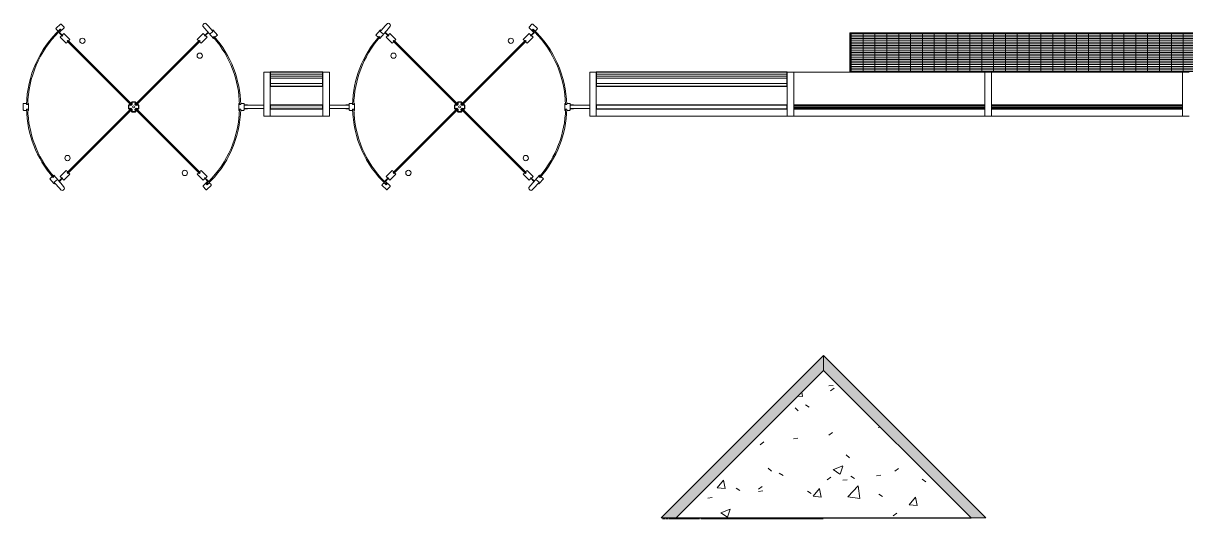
# Model space of a CAD drawing. Header units: millimetres. Extents: x 90978 to 295199, y -4084 to 97293.
# Drawn here: x 191725 to 200551, y 9016 to 12780 of the extents above; entities that cross this region are included whole.
import ezdxf

# ---------------------------------------------------------------- set-up
doc = ezdxf.new("R2010")
doc.units = ezdxf.units.MM
doc.header["$MEASUREMENT"] = 0
for name, color, linetype, lineweight in [('CSM-STL-XX-ZZ-M3-A-XXXX-00001_detached _19_04_21__rvt-1-Level 0$0$A-DOOR', 4, 'CONTINUOUS', 9), ('CSM-STL-XX-ZZ-M3-A-XXXX-00001_detached _19_04_21__rvt-1-Level 0$0$A-DOOR-FRAM', 4, 'CONTINUOUS', 18), ('CSM-STL-XX-ZZ-M3-A-XXXX-00001_detached _19_04_21__rvt-1-Level 0$0$A-GENM', 7, 'CONTINUOUS', 9), ('CSM-STL-XX-ZZ-M3-A-XXXX-00001_detached _19_04_21__rvt-1-Level 0$0$A-GLAZ-CURT', 7, 'CONTINUOUS', 9), ('CSM-STL-XX-ZZ-M3-A-XXXX-00001_detached _19_04_21__rvt-1-Level 0$0$A-GLAZ-CWMG', 7, 'CONTINUOUS', 9), ('CSM-STL-XX-ZZ-M3-A-XXXX-00001_detached _19_04_21__rvt-1-Level 0$0$A-WALL', 7, 'CONTINUOUS', 9), ('CSM-STL-XX-ZZ-M3-A-XXXX-00001_detached _19_04_21__rvt-1-Level 0$0$I-WALL', 7, 'CONTINUOUS', 9)]:
    doc.layers.add(name, color=color, linetype=linetype, lineweight=lineweight)

# ---------------------------------------------------------------- blocks, each defined once
blk = doc.blocks.new('CSM-STL-XX-ZZ-M3-A-XXXX-00001_detached _19_04_21__rvt-1-Level 0$0$FP_194-Level 0')
at = {"layer": 'CSM-STL-XX-ZZ-M3-A-XXXX-00001_detached _19_04_21__rvt-1-Level 0$0$A-GENM'}
for p, q in [((52468.9, 24082), (52473.2, 24082)), ((52476.4, 24082), (52481.6, 24082)), ((52477.8, 24082), (52477.8, 24082)), ((52484, 24082), (52489.9, 24082)), ((52516.1, 24082), (52494.3, 24082)), ((52520.5, 24082), (52531.4, 24082)), ((52553.8, 24082), (52520.7, 24082)), ((52551.2, 24082), (52561.8, 24082)), ((52552.8, 24082), (52575.6, 24082)), ((52586.9, 24082.1), (52555.1, 24082.1)), ((52590.8, 24082), (52558.2, 24082.1)), ((52559.7, 24082.1), (52572.5, 24082.1)), ((52602.8, 24082), (52568.7, 24082)), ((52568.7, 24082), (52591.3, 24082)), ((52581.4, 24082), (52591.9, 24082)), ((52588.8, 24082), (52599.6, 24082)), ((52592.6, 24082.1), (52614.7, 24082.1)), ((52627.3, 24082.1), (52595.1, 24082.1)), ((52600.5, 24082.1), (52622.5, 24082.1)), ((52608.4, 24082.1), (52630.2, 24082.1)), ((52611.4, 24082.1), (52621.7, 24082.1)), ((52618.2, 24082), (52628.8, 24082)), ((52663.2, 24082.1), (52631.5, 24082.1)), ((52640.9, 24082.1), (52651.1, 24082.1)), ((52675.3, 24082), (52642.2, 24082)), ((52647.2, 24082), (52657.6, 24082)), ((52683.5, 24082), (52649.6, 24082)), ((52652.3, 24082), (52674.7, 24082)), ((52653.8, 24082), (52664.4, 24082)), ((52675.8, 24082), (52686.1, 24082)), ((52677.9, 24082), (52701.4, 24082)), ((52682.1, 24082), (52692.5, 24082)), ((52689.6, 24082.1), (52711.3, 24082.1)), ((52699.2, 24082), (52722.2, 24082)), ((52704.1, 24082.1), (52714.2, 24082.1)), ((52704.5, 24082.1), (52725.8, 24082.1)), ((52706.2, 24082), (52729.1, 24082)), ((52741.1, 24082), (52707.5, 24082)), ((52710, 24082), (52720.3, 24082)), ((52745.4, 24082.1), (52713.2, 24082.1)), ((52713.3, 24082), (52736, 24082)), ((52751.4, 24082), (52717.2, 24082)), ((52753.7, 24082), (52720.8, 24082)), ((52732.1, 24082.1), (52742, 24082.1)), ((52737.6, 24082.1), (52747.7, 24082.1)), ((52762.5, 24082), (52785.8, 24082)), ((52764.8, 24082.1), (52774.7, 24082.1)), ((52809.5, 24082), (52776.9, 24082)), ((52813.2, 24082.1), (52781.9, 24082.1)), ((52786.3, 24082), (52796.7, 24082)), ((52820, 24082), (52786.7, 24082)), ((52821.6, 24082.1), (52789.6, 24082.1)), ((52795.5, 24082), (52818, 24082)), ((52831.9, 24082), (52797.8, 24082)), ((52808.6, 24082), (52830.9, 24082)), ((52812.2, 24082), (52822.5, 24082)), ((52820.9, 24082), (52844.7, 24082)), ((52827.1, 24082), (52850.8, 24082)), ((52828.2, 24082.1), (52850, 24082.1)), ((52865.3, 24082), (52831.7, 24082)), ((52834.7, 24082.1), (52856.4, 24082.1)), ((52837.8, 24082), (52847.8, 24082)), ((52841.2, 24082.1), (52862.8, 24082.1)), ((52875.6, 24082.1), (52844, 24082.1)), ((52886.2, 24082), (52853.8, 24082)), ((52855.5, 24082), (52865.9, 24082)), ((52863, 24082), (52872.9, 24082)), ((52898.1, 24082), (52865, 24082)), ((52880.1, 24082), (52890.3, 24082)), ((52887.8, 24082.1), (52897.5, 24082.1)), ((52888.4, 24082), (52910.5, 24082)), ((52930.4, 24082), (52897.7, 24082)), ((52904.4, 24082), (52914.4, 24082)), ((52910.3, 24082), (52933.8, 24082)), ((52949.9, 24082.1), (52918.5, 24082.1)), ((52921.7, 24082), (52944.9, 24082)), ((52925.5, 24082), (52935.8, 24082)), ((52928.4, 24082), (52938.2, 24082)), ((52962, 24082), (52929.8, 24082)), ((52938.7, 24082), (52961.4, 24082)), ((52944.3, 24082), (52966.9, 24082)), ((52948.9, 24082), (52959, 24082)), ((52950, 24082), (52972.4, 24082)), ((52952, 24082), (52961.6, 24082)), ((52990.4, 24082), (52956.7, 24082)), ((52993, 24082), (52961.3, 24082)), ((52971.9, 24082), (52981.9, 24082)), ((53023.5, 24082.1), (52992.2, 24082.1)), ((52994.6, 24082), (53004.3, 24082)), ((53002.5, 24082), (53025.5, 24082)), ((53016.9, 24082), (53026.5, 24082)), ((53052, 24082), (53019.3, 24082)), ((53061.9, 24082), (53027.8, 24082)), ((53028.4, 24082), (53050.7, 24082)), ((53068.4, 24082), (53035, 24082)), ((53038.7, 24082), (53060.7, 24082)), ((53038.8, 24082.1), (53048.2, 24082.1)), ((53058.1, 24082), (53081.8, 24082)), ((53062.9, 24082), (53086.4, 24082)), ((53067.7, 24082), (53091, 24082)), ((53111.3, 24082), (53079.5, 24082)), ((53088.7, 24082), (53098.8, 24082)), ((53121.9, 24082), (53088.8, 24082)), ((53127.8, 24082), (53095.3, 24082)), ((53140.5, 24082), (53106.6, 24082)), ((53109.2, 24082), (53119, 24082)), ((53114.8, 24082), (53136.7, 24082)), ((53125.6, 24082), (53149.5, 24082)), ((53129.3, 24082), (53139, 24082)), ((53147.1, 24082), (53170.3, 24082)), ((53179.5, 24082), (53147.3, 24082)), ((53149.1, 24082), (53158.6, 24082)), ((53184.7, 24082), (53153.2, 24082)), ((53189.6, 24082), (53155.5, 24082)), ((53155.7, 24082), (53178.6, 24082)), ((53159.8, 24082), (53169.8, 24082)), ((53198.2, 24082), (53165.3, 24082)), ((53168.5, 24082), (53177.8, 24082)), ((53168.5, 24082), (53190.9, 24082)), ((53172.7, 24082), (53195, 24082)), ((53176.9, 24082), (53199.1, 24082)), ((53179, 24082), (53188.8, 24082)), ((53218.2, 24082), (53184.6, 24082)), ((53197.8, 24082), (53207.5, 24082)), ((53234.7, 24082), (53203.5, 24082)), ((53246.2, 24082), (53213.1, 24082)), ((53216.3, 24082), (53225.8, 24082)), ((53219.9, 24082), (53229.8, 24082)), ((53253.5, 24082), (53221.5, 24082)), ((53232.8, 24082), (53255.5, 24082)), ((53234.5, 24082), (53243.7, 24082)), ((53238, 24082), (53247.7, 24082)), ((53273.6, 24082), (53240.9, 24082)), ((53251.6, 24082), (53273.6, 24082)), ((53255.8, 24082), (53265.3, 24082)), ((53300.4, 24082), (53268.2, 24082)), ((53273.2, 24082), (53282.5, 24082)), ((53274.8, 24082), (53298.9, 24082)), ((53281.6, 24082), (53305.4, 24082)), ((53290.2, 24082), (53299.4, 24082)), ((53291.8, 24082), (53315.1, 24082)), ((53326.6, 24082), (53294.9, 24082)), ((53295.1, 24082), (53318.3, 24082)), ((53298.5, 24082), (53321.5, 24082)), ((53352.2, 24082), (53320.9, 24082)), ((53371.4, 24082), (53338.1, 24082)), ((53350.4, 24082), (53360, 24082)), ((53359.7, 24082), (53383.3, 24082)), ((53395.8, 24082), (53361.9, 24082)), ((53366.1, 24082), (53375.5, 24082)), ((53374.2, 24082), (53397.1, 24082)), ((53379.9, 24082), (53402.5, 24082)), ((53381.5, 24082), (53390.8, 24082)), ((53388.5, 24082), (53410.6, 24082)), ((53422.1, 24082), (53389.9, 24082)), ((53396.5, 24082), (53405.6, 24082)), ((53411.2, 24082), (53420.1, 24082)), ((53447, 24082), (53413.4, 24082)), ((53446.7, 24082), (53413.7, 24082)), ((53422.4, 24082), (53432, 24082)), ((53424, 24082), (53448.3, 24082)), ((53426.5, 24082), (53450.6, 24082)), ((53429, 24082), (53452.9, 24082)), ((53436.9, 24082), (53446.3, 24082)), ((53470.5, 24082), (53439.2, 24082)), ((53451, 24082), (53460.2, 24082)), ((53453.3, 24082), (53475.8, 24082)), ((53495.2, 24082), (53463.1, 24082)), ((53496.2, 24082), (53463.5, 24082)), ((53464.8, 24082), (53473.8, 24082)), ((53478.2, 24082), (53487, 24082)), ((53522.9, 24082), (53489.5, 24082)), ((53495.2, 24082), (53504.7, 24082)), ((53505.7, 24082), (53529.5, 24082)), ((53508.4, 24082), (53517.8, 24082)), ((53509.7, 24082), (53533.2, 24082)), ((53541.3, 24082), (53510.2, 24082)), ((53542.9, 24082), (53511.2, 24082)), ((53515.6, 24082), (53538.7, 24082)), ((53517.6, 24082), (53540.5, 24082)), ((53519.5, 24082), (53542.3, 24082)), ((53521.3, 24082), (53530.4, 24082)), ((53533.8, 24082), (53542.7, 24082)), ((53569.7, 24082), (53537.3, 24082)), ((53574.8, 24082), (53541.1, 24082)), ((53545.9, 24082), (53554.7, 24082)), ((53598, 24082), (53564.8, 24082)), ((53614.2, 24082), (53582.6, 24082)), ((53584.1, 24082), (53607.4, 24082)), ((53620.6, 24082), (53587.8, 24082)), ((53591.5, 24082), (53614.1, 24082)), ((53642.5, 24082), (53610.3, 24082)), ((53663.9, 24082), (53632.1, 24082)), ((53648.5, 24082), (53672.9, 24082)), ((53651.8, 24082), (53675.7, 24082)), ((53652.9, 24082), (53676.6, 24082)), ((53684.7, 24082), (53653.3, 24082)), ((53653.9, 24082), (53663.1, 24082)), ((53653.9, 24082), (53677.6, 24082)), ((53664.2, 24082), (53673.3, 24082)), ((53674.2, 24082), (53683, 24082)), ((53683.8, 24082), (53692.4, 24082))]:
    blk.add_line(p, q, dxfattribs=at)

msp = doc.modelspace()

# ---------------------------------------------------------------- hatches: boundary and pattern name
at = {"layer": 'CSM-STL-XX-ZZ-M3-A-XXXX-00001_detached _19_04_21__rvt-1-Level 0$0$A-GENM'}
h = msp.add_hatch(dxfattribs=at)
h.set_pattern_fill('FP_27', color=256, style=0, pattern_type=2)
h.set_pattern_definition([(0, (214391.582, 12558.142), (0, 13.2), []), (90, (214391.58, 12558.14), (-90, 6e-15), [])])
h.paths.add_polyline_path([(230776.3, 12414.2), (230776.3, 12702.1), (198006.8, 12702.1), (198006.8, 12414.2), (229572.6, 12414.2)], flags=0)
h = msp.add_hatch(dxfattribs=at)
h.set_pattern_fill('FP_50', color=256, style=0, pattern_type=2)
h.set_pattern_definition([(44.922, (161030.057, -26475.0718), (287.56246103, 292.09503043), [33.505, -271.087, -1929.081]), (44.922, (161030.057, -26475.0718), (287.56246103, 292.09503043), [-304.592, 33.505, -271.087, -1624.489]), (44.922, (161030.057, -26475.0718), (287.56246103, 292.09503043), [-609.183, 33.505, -575.678, -1015.306]), (44.922, (161030.057, -26475.0718), (287.56246103, 292.09503043), [-1218.367, 33.505, -271.087, -710.714]), (44.922, (161030.057, -26475.0718), (287.56246103, 292.09503043), [-1522.959, 33.505, -169.556, -507.653]), (44.922, (161030.057, -26475.0718), (287.56246103, 292.09503043), [-1726.02, 33.505, -474.148]), (220.998, (161137.894, -26364.873), (-206.0427773, -189.7265587), [15.717, -127.164, -904.915]), (220.998, (161137.894, -26364.873), (-206.0427773, -189.7265587), [-142.881, 15.717, -127.164, -762.034]), (220.998, (161137.894, -26364.873), (-206.0427773, -189.7265587), [-285.763, 15.717, -270.046, -476.271]), (220.998, (161137.894, -26364.873), (-206.0427773, -189.7265587), [-571.525, 15.717, -127.164, -333.39]), (220.998, (161137.894, -26364.873), (-206.0427773, -189.7265587), [-714.407, 15.717, -79.537, -238.136]), (220.998, (161137.894, -26364.873), (-206.0427773, -189.7265587), [-809.661, 15.717, -222.419]), (228.374, (161173.84, -26318.397), (-81.5229082, -102.36586), [17.857, -144.482, -1028.152]), (228.374, (161173.84, -26318.397), (-81.5229082, -102.36586), [-162.34, 17.857, -144.482, -865.813]), (228.374, (161173.84, -26318.397), (-81.5229082, -102.36586), [-324.68, 17.857, -306.822, -541.133]), (228.374, (161173.84, -26318.397), (-81.5229082, -102.36586), [-649.359, 17.857, -144.482, -378.793]), (228.374, (161173.84, -26318.397), (-81.5229082, -102.36586), [-811.699, 17.857, -90.369, -270.566]), (228.374, (161173.84, -26318.397), (-81.5229082, -102.36586), [-919.926, 17.857, -252.709])])
h.paths.add_polyline_path([(196568.6, 9023.1), (196681.3, 9023.2), (197801.1, 10143), (197801.1, 10255.6)], flags=0)
h = msp.add_hatch(dxfattribs=at)
h.set_pattern_fill('FP_51', color=256, style=0, pattern_type=2)
h.set_pattern_definition([(315.078, (183973.626, 23985.0352), (287.56284105, -281.46649804), [33.505, -271.087, -1929.081]), (315.078, (183973.626, 23985.0352), (287.56284105, -281.46649804), [-304.592, 33.505, -271.087, -1624.489]), (315.078, (183973.626, 23985.0352), (287.56284105, -281.46649804), [-609.183, 33.505, -575.678, -1015.306]), (315.078, (183973.626, 23985.0352), (287.56284105, -281.46649804), [-1218.367, 33.505, -271.087, -710.714]), (315.078, (183973.626, 23985.0352), (287.56284105, -281.46649804), [-1522.959, 33.505, -169.556, -507.653]), (315.078, (183973.626, 23985.0352), (287.56284105, -281.46649804), [-1726.02, 33.505, -474.148]), (131.626, (184081.463, 23880.15), (-206.0416056, 221.229961), [17.857, -144.482, -1028.152]), (131.626, (184081.463, 23880.15), (-206.0416056, 221.229961), [-162.34, 17.857, -144.482, -865.813]), (131.626, (184081.463, 23880.15), (-206.0416056, 221.229961), [-324.68, 17.857, -306.822, -541.133]), (131.626, (184081.463, 23880.15), (-206.0416056, 221.229961), [-649.359, 17.857, -144.482, -378.793]), (131.626, (184081.463, 23880.15), (-206.0416056, 221.229961), [-811.699, 17.857, -90.369, -270.566]), (131.626, (184081.463, 23880.15), (-206.0416056, 221.229961), [-919.926, 17.857, -252.709]), (139.002, (184117.408, 23854.931), (-81.5231282, 60.2330466), [15.717, -127.164, -904.915]), (139.002, (184117.408, 23854.931), (-81.5231282, 60.2330466), [-142.881, 15.717, -127.164, -762.034]), (139.002, (184117.408, 23854.931), (-81.5231282, 60.2330466), [-285.763, 15.717, -270.046, -476.271]), (139.002, (184117.408, 23854.931), (-81.5231282, 60.2330466), [-571.525, 15.717, -127.164, -333.39]), (139.002, (184117.408, 23854.931), (-81.5231282, 60.2330466), [-714.407, 15.717, -79.537, -238.136]), (139.002, (184117.408, 23854.931), (-81.5231282, 60.2330466), [-809.661, 15.717, -222.419])])
h.paths.add_polyline_path([(198921.1, 9023.1), (199033.6, 9023.1), (197801.1, 10255.6), (197801.1, 10143), (197900, 10044.1)], flags=0)
h = msp.add_hatch(dxfattribs=at)
h.set_pattern_fill('FP_28', color=256, style=0, pattern_type=2)
h.set_pattern_definition([(50, (147271.8, -12716.8), (728.7365, -63.756), [76.2, -838.2]), (355, (147271.8, -12716.8), (-140.972, 764.228), [60.96, -670.56]), (100.451, (147332.5, -12722.1), (587.77, 700.467), [64.76, -712.36]), (46.184, (147271.8, -12513.6), (1084.316, -168.171), [114.3, -1257.3]), (96.636, (147362.1, -12527.6), (949.61, 989.71), [97.14, -1068.54]), (351.184, (147271.8, -12513.6), (949.62, 989.701), [91.44, -1005.84]), (21, (147373.4, -12564.4), (606.458, -409.0606), [76.2, -838.2]), (326, (147373.4, -12564.4), (247.208, 736.753), [60.96, -670.56]), (71.451, (147423.9, -12598.5), (853.668, 327.6855), [64.76, -712.36]), (37.5, (147271.8, -12716.8), (12.3547, 338.2201), [33.528, -628.904, 33.528, -647.192, -673.1]), (37.5, (147271.8, -12716.8), (12.3547, 338.2201), [-1343.152, 33.528, -639.572]), (7.5, (147271.8, -12716.8), (267.2789, 400.7221), [33.528, -354.584, 33.528, -613.664, -256.54]), (7.5, (147271.8, -12716.8), (267.2789, 400.7221), [-1035.304, 33.528, -223.012]), (327.5, (147045.22, -12716.8), (542.3633, -22.9153), [33.528, -220.472, 33.528, -758.952, -1051.56]), (327.5, (147045.22, -12716.8), (542.3633, -22.9153), [-1046.48, 33.528, -1018.032]), (317.5, (146943.6, -12716.8), (592.517, 101.707), [33.528, -296.672, 33.528, -492.76, -746.76]), (317.5, (146943.6, -12716.8), (592.517, 101.707), [-856.488, 33.528, -713.232])])
h.paths.add_polyline_path([(198921.1, 9023.1), (197801.1, 10143), (196681.3, 9023.2), (198672.2, 9023.1)], flags=0)
at = {"layer": 'CSM-STL-XX-ZZ-M3-A-XXXX-00001_detached _19_04_21__rvt-1-Level 0$0$A-GLAZ-CURT'}
msp.add_hatch(color=256, dxfattribs=at).paths.add_polyline_path([(194000.9, 12130.7), (194000.9, 12158.7), (193600.8, 12158.7), (193600.8, 12130.7)], flags=0)
h = msp.add_hatch(color=256, dxfattribs=at)
h.paths.add_polyline_path([(197575.8, 12130.7), (199025.8, 12130.7), (199025.8, 12136.7), (197575.8, 12136.7)], flags=0)
h.paths.add_polyline_path([(197575.8, 12152.7), (199025.8, 12152.7), (199025.8, 12158.7), (197575.8, 12158.7)], flags=0)
h = msp.add_hatch(color=256, dxfattribs=at)
h.paths.add_polyline_path([(200525.8, 12152.7), (200525.8, 12158.7), (199075.8, 12158.7), (199075.8, 12152.7), (199758.5, 12152.7)], flags=0)
h.paths.add_polyline_path([(200525.8, 12130.7), (200525.8, 12136.7), (199075.8, 12136.7), (199075.8, 12130.7), (199758.5, 12130.7)], flags=0)

# ---------------------------------------------------------------- linework, layer by layer
at = {"layer": 'CSM-STL-XX-ZZ-M3-A-XXXX-00001_detached _19_04_21__rvt-1-Level 0$0$A-DOOR', "lineweight": 20}
for p, q in [((192535, 12166.7), (192062.7, 12639)), ((192069, 12645.4), (192541.4, 12173)), ((192585.2, 12173), (193057.6, 12645.4)), ((193063.9, 12639), (192591.6, 12166.7)), ((194537.7, 12639), (195010.1, 12166.7)), ((195016.4, 12173), (194544.1, 12645.4)), ((195532.6, 12645.4), (195060.3, 12173)), ((195066.7, 12166.7), (195539, 12639)), ((192062.7, 11650.5), (192535, 12122.8)), ((192541.4, 12116.4), (192069, 11644.1)), ((193057.6, 11644.1), (192585.2, 12116.4)), ((192591.6, 12122.8), (193063.9, 11650.5)), ((193401.3, 12159.2), (193428.3, 12159.2)), ((193428.3, 12130.2), (193401.3, 12130.2)), ((193403.3, 12157.2), (193403.3, 12132.2)), ((193428.3, 12157.2), (193403.3, 12157.2)), ((193403.3, 12157.2), (193550.8, 12157.2)), ((193403.3, 12132.2), (193403.3, 12157.2)), ((193403.3, 12132.2), (193428.3, 12132.2)), ((193550.8, 12132.2), (193403.3, 12132.2)), ((193428.3, 12159.2), (193428.3, 12157.2)), ((193428.3, 12132.2), (193428.3, 12130.2)), ((194198.4, 12157.2), (194050.9, 12157.2)), ((194050.9, 12132.2), (194198.4, 12132.2)), ((194200.4, 12159.2), (194173.4, 12159.2)), ((194173.4, 12159.2), (194173.4, 12157.2)), ((194173.4, 12157.2), (194198.4, 12157.2)), ((194198.4, 12132.2), (194173.4, 12132.2)), ((194173.4, 12132.2), (194173.4, 12130.2)), ((194173.4, 12130.2), (194200.4, 12130.2)), ((194198.4, 12157.2), (194198.4, 12132.2)), ((194198.4, 12132.2), (194198.4, 12157.2)), ((195010.1, 12122.8), (194537.7, 11650.5)), ((194544.1, 11644.1), (195016.4, 12116.4)), ((195060.3, 12116.4), (195532.6, 11644.1)), ((195539, 11650.5), (195066.7, 12122.8)), ((195903.4, 12159.2), (195876.4, 12159.2)), ((195876.4, 12130.2), (195903.4, 12130.2)), ((195878.4, 12132.2), (195878.4, 12157.2)), ((195878.4, 12157.2), (195903.4, 12157.2)), ((196025.8, 12157.2), (195878.4, 12157.2)), ((195878.4, 12157.2), (195878.4, 12132.2)), ((195903.4, 12132.2), (195878.4, 12132.2)), ((195878.4, 12132.2), (196025.8, 12132.2)), ((195903.4, 12157.2), (195903.4, 12159.2)), ((195903.4, 12130.2), (195903.4, 12132.2))]:
    msp.add_line(p, q, dxfattribs=at)
at = {"layer": 'CSM-STL-XX-ZZ-M3-A-XXXX-00001_detached _19_04_21__rvt-1-Level 0$0$A-DOOR'}
for p, q in [((191725.3, 12122.7), (191725.3, 12166.7)), ((191730.3, 12171.7), (191750.3, 12171.7)), ((191750.3, 12117.7), (191730.3, 12117.7)), ((191750.3, 12171.7), (191750.3, 12161.7)), ((191750.3, 12161.7), (191760.3, 12161.7)), ((191750.3, 12127.7), (191750.3, 12117.7)), ((191760.3, 12127.7), (191750.3, 12127.7)), ((191760.3, 12171.7), (191765.3, 12171.7)), ((191760.3, 12161.7), (191760.3, 12171.7)), ((191760.3, 12117.7), (191760.3, 12127.7)), ((191765.3, 12117.7), (191760.3, 12117.7)), ((191765.3, 12171.7), (191765.3, 12117.7)), ((193361.3, 12171.7), (193366.3, 12171.7)), ((193361.3, 12117.7), (193361.3, 12171.7)), ((193366.3, 12117.7), (193361.3, 12117.7)), ((193366.3, 12171.7), (193366.3, 12161.7)), ((193366.3, 12161.7), (193376.3, 12161.7)), ((193366.3, 12127.7), (193366.3, 12117.7)), ((193376.3, 12127.7), (193366.3, 12127.7)), ((193376.3, 12171.7), (193396.3, 12171.7)), ((193376.3, 12161.7), (193376.3, 12171.7)), ((193376.3, 12117.7), (193376.3, 12127.7)), ((193396.3, 12117.7), (193376.3, 12117.7)), ((193401.3, 12166.7), (193401.3, 12122.7)), ((194200.4, 12166.7), (194200.4, 12122.7)), ((194225.4, 12171.7), (194205.4, 12171.7)), ((194205.4, 12117.7), (194225.4, 12117.7)), ((194225.4, 12161.7), (194225.4, 12171.7)), ((194235.4, 12161.7), (194225.4, 12161.7)), ((194225.4, 12117.7), (194225.4, 12127.7)), ((194225.4, 12127.7), (194235.4, 12127.7)), ((194240.4, 12171.7), (194235.4, 12171.7)), ((194235.4, 12171.7), (194235.4, 12161.7)), ((194235.4, 12127.7), (194235.4, 12117.7)), ((194235.4, 12117.7), (194240.4, 12117.7)), ((194240.4, 12117.7), (194240.4, 12171.7)), ((195841.4, 12171.7), (195836.4, 12171.7)), ((195836.4, 12171.7), (195836.4, 12117.7)), ((195836.4, 12117.7), (195841.4, 12117.7)), ((195841.4, 12161.7), (195841.4, 12171.7)), ((195851.4, 12161.7), (195841.4, 12161.7)), ((195841.4, 12117.7), (195841.4, 12127.7)), ((195841.4, 12127.7), (195851.4, 12127.7)), ((195871.4, 12171.7), (195851.4, 12171.7)), ((195851.4, 12171.7), (195851.4, 12161.7)), ((195851.4, 12127.7), (195851.4, 12117.7)), ((195851.4, 12117.7), (195871.4, 12117.7)), ((195876.4, 12122.7), (195876.4, 12166.7))]:
    msp.add_line(p, q, dxfattribs=at)
at = {"layer": 'CSM-STL-XX-ZZ-M3-A-XXXX-00001_detached _19_04_21__rvt-1-Level 0$0$A-DOOR', "lineweight": 20}
for centre, radius, start, end in [((192563.3, 12144.7), 813, 133.30185, 178.80185), ((192563.3, 12144.7), 804, 134.94907, 178.78839), ((195038.4, 12144.7), 813, 1.19815, 46.69815), ((195038.4, 12144.7), 804, 1.21161, 45.05093), ((192563.3, 12144.7), 804, 1.21161, 40.5651), ((192563.3, 12144.7), 813, 1.19815, 41.19815), ((195038.4, 12144.7), 813, 138.80185, 178.80185), ((195038.4, 12144.7), 804, 139.4349, 178.78839), ((192563.3, 12144.7), 813, 181.19815, 221.19815), ((192563.3, 12144.7), 804, 181.21161, 220.5651), ((192563.3, 12144.7), 813, 313.30185, 358.80185), ((192563.3, 12144.7), 804, 314.94907, 358.78839), ((195038.4, 12144.7), 813, 181.19815, 226.69815), ((195038.4, 12144.7), 804, 181.21161, 225.05093), ((195038.4, 12144.7), 804, 319.4349, 358.78839), ((195038.4, 12144.7), 813, 318.80185, 358.80185)]:
    msp.add_arc(centre, radius, start, end, dxfattribs=at)
at = {"layer": 'CSM-STL-XX-ZZ-M3-A-XXXX-00001_detached _19_04_21__rvt-1-Level 0$0$A-DOOR'}
for centre, start, end in [((191730.3, 12166.7), 90, 180), ((191730.3, 12122.7), 180, 270), ((193396.3, 12166.7), 0, 90), ((193396.3, 12122.7), 270, 0), ((194205.4, 12166.7), 90, 180), ((194205.4, 12122.7), 180, 270), ((195871.4, 12166.7), 0, 90), ((195871.4, 12122.7), 270, 0)]:
    msp.add_arc(centre, 5, start, end, dxfattribs=at)
at = {"layer": 'CSM-STL-XX-ZZ-M3-A-XXXX-00001_detached _19_04_21__rvt-1-Level 0$0$A-DOOR-FRAM', "lineweight": 20}
for p, q in [((191989.3, 12720.5), (191974.8, 12735.6)), ((191975, 12742.7), (192007, 12772.9)), ((191998.8, 12710.1), (191995.3, 12713.8)), ((191997.3, 12707.2), (192000.8, 12710.8)), ((192035.2, 12744.4), (191998.8, 12710.1)), ((192000.8, 12710.8), (192021.3, 12688.9)), ((192011.9, 12729.8), (192005.7, 12736.4)), ((192014.1, 12772.7), (192035.4, 12750.1)), ((193104.1, 12739.4), (193089.7, 12757.4)), ((193090.6, 12770.9), (193098.2, 12777.5)), ((193170, 12664.1), (193104.1, 12739.4)), ((193105.3, 12688.9), (193125.8, 12710.8)), ((193112.2, 12777.2), (193128.1, 12760.6)), ((193125.8, 12710.8), (193129.3, 12707.2)), ((193128.1, 12760.6), (193158.5, 12725.8)), ((193165.8, 12717.5), (193141.7, 12696.4)), ((193158.5, 12725.8), (193160.8, 12727.8)), ((193158.5, 12725.8), (193165.8, 12717.5)), ((193167.9, 12727.3), (193200.1, 12690.4)), ((194433.8, 12727.3), (194401.5, 12690.4)), ((194431.6, 12664.1), (194497.5, 12739.4)), ((194443.1, 12725.8), (194435.9, 12717.5)), ((194435.9, 12717.5), (194460, 12696.4)), ((194443.1, 12725.8), (194440.9, 12727.8)), ((194473.6, 12760.6), (194443.1, 12725.8)), ((194475.9, 12710.8), (194472.3, 12707.2)), ((194489.5, 12777.2), (194473.6, 12760.6)), ((194496.4, 12688.9), (194475.9, 12710.8)), ((194497.5, 12739.4), (194512, 12757.4)), ((194511.1, 12770.9), (194503.5, 12777.5)), ((195587.6, 12772.7), (195566.3, 12750.1)), ((195566.4, 12744.4), (195602.8, 12710.1)), ((195600.9, 12710.8), (195580.4, 12688.9)), ((195589.8, 12729.8), (195596, 12736.4)), ((195626.7, 12742.7), (195594.6, 12772.9)), ((195604.4, 12707.2), (195600.9, 12710.8)), ((195602.8, 12710.1), (195606.3, 12713.8)), ((195612.4, 12720.5), (195626.9, 12735.6)), ((192019.2, 12686.7), (191997.3, 12707.2)), ((192006.1, 12673.6), (192034.4, 12701.9)), ((192051.7, 12628), (192006.1, 12673.6)), ((192018.5, 12686), (192019.2, 12686.7)), ((192021.7, 12682.8), (192018.5, 12686)), ((192021.3, 12688.9), (192022, 12689.6)), ((192025.3, 12686.3), (192021.7, 12682.8)), ((192022, 12689.6), (192025.3, 12686.3)), ((192034.4, 12701.9), (192080, 12656.3)), ((192062.7, 12639), (192051.7, 12628)), ((192064.4, 12650), (192058.1, 12643.6)), ((192058.1, 12643.6), (192062.7, 12639)), ((192069, 12645.4), (192064.4, 12650)), ((192080, 12656.3), (192069, 12645.4)), ((193046.6, 12656.3), (193092.2, 12701.9)), ((193057.6, 12645.4), (193046.6, 12656.3)), ((193062.2, 12650), (193057.6, 12645.4)), ((193068.5, 12643.6), (193062.2, 12650)), ((193063.9, 12639), (193068.5, 12643.6)), ((193074.9, 12628), (193063.9, 12639)), ((193120.5, 12673.6), (193074.9, 12628)), ((193092.2, 12701.9), (193120.5, 12673.6)), ((193101.3, 12686.3), (193104.6, 12689.6)), ((193104.9, 12682.8), (193101.3, 12686.3)), ((193104.6, 12689.6), (193105.3, 12688.9)), ((193108.1, 12686), (193104.9, 12682.8)), ((193129.3, 12707.2), (193107.4, 12686.7)), ((193107.4, 12686.7), (193108.1, 12686)), ((193175, 12680.2), (193168.3, 12674.3)), ((193168.3, 12674.3), (193174.1, 12667.6)), ((193174.1, 12667.6), (193170, 12664.1)), ((193180.9, 12673.6), (193175, 12680.2)), ((193200.1, 12690.4), (193180.9, 12673.6)), ((194401.5, 12690.4), (194420.8, 12673.6)), ((194420.8, 12673.6), (194426.6, 12680.2)), ((194426.6, 12680.2), (194433.4, 12674.3)), ((194433.4, 12674.3), (194427.6, 12667.6)), ((194427.6, 12667.6), (194431.6, 12664.1)), ((194472.3, 12707.2), (194494.2, 12686.7)), ((194509.5, 12701.9), (194481.2, 12673.6)), ((194481.2, 12673.6), (194526.8, 12628)), ((194494.2, 12686.7), (194493.5, 12686)), ((194493.5, 12686), (194496.8, 12682.8)), ((194497.1, 12689.6), (194496.4, 12688.9)), ((194496.8, 12682.8), (194500.3, 12686.3)), ((194500.3, 12686.3), (194497.1, 12689.6)), ((194555.1, 12656.3), (194509.5, 12701.9)), ((194526.8, 12628), (194537.7, 12639)), ((194533.1, 12643.6), (194539.5, 12650)), ((194537.7, 12639), (194533.1, 12643.6)), ((194539.5, 12650), (194544.1, 12645.4)), ((194544.1, 12645.4), (194555.1, 12656.3)), ((195567.3, 12701.9), (195521.7, 12656.3)), ((195521.7, 12656.3), (195532.6, 12645.4)), ((195532.6, 12645.4), (195537.2, 12650)), ((195537.2, 12650), (195543.6, 12643.6)), ((195543.6, 12643.6), (195539, 12639)), ((195539, 12639), (195550, 12628)), ((195550, 12628), (195595.6, 12673.6)), ((195595.6, 12673.6), (195567.3, 12701.9)), ((195579.7, 12689.6), (195576.4, 12686.3)), ((195576.4, 12686.3), (195579.9, 12682.8)), ((195580.4, 12688.9), (195579.7, 12689.6)), ((195579.9, 12682.8), (195583.2, 12686)), ((195582.5, 12686.7), (195604.4, 12707.2)), ((195583.2, 12686), (195582.5, 12686.7)), ((192543.9, 12175.5), (192552, 12183.6)), ((192553.5, 12180.9), (192551.1, 12173.8)), ((192552, 12183.6), (192574.6, 12183.6)), ((192573, 12180.9), (192553.5, 12180.9)), ((192573, 12180.9), (192575.5, 12173.8)), ((192574.6, 12183.6), (192582.7, 12175.5)), ((195027, 12183.6), (195018.9, 12175.5)), ((195028.6, 12180.9), (195026.1, 12173.8)), ((195049.7, 12183.6), (195027, 12183.6)), ((195028.6, 12180.9), (195048.1, 12180.9)), ((195048.1, 12180.9), (195050.6, 12173.8)), ((195057.8, 12175.5), (195049.7, 12183.6)), ((192524.4, 12156.1), (192532.4, 12164)), ((192524.4, 12133.4), (192524.4, 12156.1)), ((192532.5, 12125.3), (192524.4, 12133.4)), ((192534.3, 12157), (192527.1, 12154.4)), ((192527.1, 12154.4), (192527.1, 12135)), ((192527.1, 12135), (192534.3, 12132.5)), ((192532.4, 12164), (192534.3, 12162.1)), ((192532.4, 12164), (192534.3, 12162.1)), ((192534.4, 12127.2), (192532.5, 12125.3)), ((192534.4, 12127.2), (192532.5, 12125.3)), ((192534.3, 12162.1), (192532.8, 12160.6)), ((192534.3, 12162.1), (192532.8, 12160.6)), ((192532.8, 12160.6), (192541.1, 12158.6)), ((192532.8, 12160.6), (192541.1, 12158.6)), ((192541.1, 12130.9), (192532.8, 12128.9)), ((192541.1, 12130.8), (192532.8, 12128.9)), ((192532.8, 12128.9), (192534.4, 12127.2)), ((192532.8, 12128.9), (192534.4, 12127.2)), ((192542.9, 12154.9), (192534.3, 12157)), ((192534.3, 12132.5), (192542.9, 12134.6)), ((192541.1, 12158.6), (192549.4, 12166.9)), ((192541.1, 12158.6), (192549.4, 12166.9)), ((192549.4, 12122.6), (192541.1, 12130.9)), ((192549.4, 12122.6), (192541.1, 12130.8)), ((192553.1, 12165.1), (192542.9, 12154.9)), ((192542.9, 12134.6), (192553.1, 12124.4)), ((192545.8, 12173.6), (192543.9, 12175.5)), ((192545.8, 12173.6), (192543.9, 12175.5)), ((192543.9, 12114), (192545.8, 12115.9)), ((192543.9, 12114), (192545.8, 12115.9)), ((192552, 12105.8), (192543.9, 12114)), ((192547.4, 12175.2), (192545.8, 12173.6)), ((192547.4, 12175.2), (192545.8, 12173.6)), ((192545.8, 12115.9), (192547.4, 12114.2)), ((192545.8, 12115.9), (192547.4, 12114.2)), ((192549.4, 12166.9), (192547.4, 12175.2)), ((192549.4, 12166.9), (192547.4, 12175.2)), ((192547.4, 12114.2), (192549.4, 12122.6)), ((192547.4, 12114.2), (192549.4, 12122.6)), ((192551.1, 12173.8), (192553.1, 12165.1)), ((192553.1, 12124.4), (192551.1, 12115.7)), ((192551.1, 12115.7), (192553.5, 12108.5)), ((192574.6, 12105.8), (192552, 12105.8)), ((192553.5, 12108.5), (192573, 12108.5)), ((192573, 12108.5), (192575.5, 12115.7)), ((192573.4, 12165.1), (192575.5, 12173.8)), ((192583.7, 12154.9), (192573.4, 12165.1)), ((192573.4, 12124.4), (192583.7, 12134.6)), ((192575.5, 12115.7), (192573.4, 12124.4)), ((192582.7, 12114), (192574.6, 12105.8)), ((192579.2, 12175.2), (192577.2, 12166.9)), ((192579.2, 12175.2), (192577.2, 12166.9)), ((192577.2, 12166.9), (192585.5, 12158.6)), ((192577.2, 12166.9), (192585.5, 12158.6)), ((192585.5, 12130.9), (192577.2, 12122.6)), ((192585.5, 12130.8), (192577.2, 12122.6)), ((192577.2, 12122.6), (192579.2, 12114.2)), ((192577.2, 12122.6), (192579.2, 12114.2)), ((192580.8, 12173.6), (192579.2, 12175.2)), ((192580.8, 12173.6), (192579.2, 12175.2)), ((192579.2, 12114.2), (192580.8, 12115.9)), ((192579.2, 12114.2), (192580.8, 12115.9)), ((192582.7, 12175.5), (192580.8, 12173.6)), ((192582.7, 12175.5), (192580.8, 12173.6)), ((192580.8, 12115.9), (192582.7, 12114)), ((192580.8, 12115.9), (192582.7, 12114)), ((192592.3, 12157), (192583.7, 12154.9)), ((192583.7, 12134.6), (192592.3, 12132.5)), ((192585.5, 12158.6), (192593.8, 12160.6)), ((192585.5, 12158.6), (192593.8, 12160.6)), ((192593.8, 12128.9), (192585.5, 12130.9)), ((192593.8, 12128.9), (192585.5, 12130.8)), ((192592.1, 12162.3), (192594.1, 12164.2)), ((192592.1, 12162.3), (192594.1, 12164.2)), ((192593.8, 12160.6), (192592.1, 12162.3)), ((192593.8, 12160.6), (192592.1, 12162.3)), ((192592.1, 12127.2), (192593.8, 12128.9)), ((192592.1, 12127.2), (192593.8, 12128.9)), ((192594.1, 12125.3), (192592.1, 12127.2)), ((192594.1, 12125.3), (192592.1, 12127.2)), ((192592.3, 12157), (192599.5, 12154.5)), ((192592.3, 12132.5), (192599.5, 12135.1)), ((192594.1, 12164.2), (192602.2, 12156.1)), ((192602.2, 12133.4), (192594.1, 12125.3)), ((192599.5, 12135.1), (192599.5, 12154.5)), ((192602.2, 12156.1), (192602.2, 12133.4)), ((195007.6, 12164.2), (194999.5, 12156.1)), ((194999.5, 12156.1), (194999.5, 12133.4)), ((194999.5, 12133.4), (195007.6, 12125.3)), ((195009.3, 12157), (195002.1, 12154.5)), ((195002.1, 12135.1), (195002.1, 12154.5)), ((195009.3, 12132.5), (195002.1, 12135.1)), ((195009.5, 12162.3), (195007.6, 12164.2)), ((195009.5, 12162.3), (195007.6, 12164.2)), ((195007.6, 12125.3), (195009.5, 12127.2)), ((195007.6, 12125.3), (195009.5, 12127.2)), ((195007.9, 12160.6), (195009.5, 12162.3)), ((195007.9, 12160.6), (195009.5, 12162.3)), ((195016.2, 12158.6), (195007.9, 12160.6)), ((195016.2, 12158.6), (195007.9, 12160.6)), ((195007.9, 12128.9), (195016.2, 12130.9)), ((195007.9, 12128.9), (195016.2, 12130.8)), ((195009.5, 12127.2), (195007.9, 12128.9)), ((195009.5, 12127.2), (195007.9, 12128.9)), ((195009.3, 12157), (195018, 12154.9)), ((195018, 12134.6), (195009.3, 12132.5)), ((195024.5, 12166.9), (195016.2, 12158.6)), ((195024.5, 12166.9), (195016.2, 12158.6)), ((195016.2, 12130.9), (195024.5, 12122.6)), ((195016.2, 12130.8), (195024.5, 12122.6)), ((195018, 12154.9), (195028.2, 12165.1)), ((195028.2, 12124.4), (195018, 12134.6)), ((195018.9, 12175.5), (195020.8, 12173.6)), ((195018.9, 12175.5), (195020.8, 12173.6)), ((195020.8, 12115.9), (195018.9, 12114)), ((195020.8, 12115.9), (195018.9, 12114)), ((195018.9, 12114), (195027, 12105.8)), ((195020.8, 12173.6), (195022.5, 12175.2)), ((195020.8, 12173.6), (195022.5, 12175.2)), ((195022.5, 12114.2), (195020.8, 12115.9)), ((195022.5, 12114.2), (195020.8, 12115.9)), ((195022.5, 12175.2), (195024.5, 12166.9)), ((195022.5, 12175.2), (195024.5, 12166.9)), ((195024.5, 12122.6), (195022.5, 12114.2)), ((195024.5, 12122.6), (195022.5, 12114.2)), ((195028.2, 12165.1), (195026.1, 12173.8)), ((195026.1, 12115.7), (195028.2, 12124.4)), ((195028.7, 12108.5), (195026.1, 12115.7)), ((195027, 12105.8), (195049.7, 12105.8)), ((195048.1, 12108.5), (195028.7, 12108.5)), ((195050.6, 12115.7), (195048.1, 12108.5)), ((195050.6, 12173.8), (195048.5, 12165.1)), ((195048.5, 12165.1), (195058.7, 12154.9)), ((195058.7, 12134.6), (195048.5, 12124.4)), ((195048.5, 12124.4), (195050.6, 12115.7)), ((195049.7, 12105.8), (195057.8, 12114)), ((195052.3, 12166.9), (195054.2, 12175.2)), ((195052.3, 12166.9), (195054.2, 12175.2)), ((195060.5, 12158.6), (195052.3, 12166.9)), ((195060.5, 12158.6), (195052.3, 12166.9)), ((195052.3, 12122.6), (195060.5, 12130.9)), ((195052.3, 12122.6), (195060.5, 12130.8)), ((195054.2, 12114.2), (195052.3, 12122.6)), ((195054.2, 12114.2), (195052.3, 12122.6)), ((195054.2, 12175.2), (195055.9, 12173.6)), ((195054.2, 12175.2), (195055.9, 12173.6)), ((195055.9, 12115.9), (195054.2, 12114.2)), ((195055.9, 12115.9), (195054.2, 12114.2)), ((195055.9, 12173.6), (195057.8, 12175.5)), ((195055.9, 12173.6), (195057.8, 12175.5)), ((195057.8, 12114), (195055.9, 12115.9)), ((195057.8, 12114), (195055.9, 12115.9)), ((195058.7, 12154.9), (195067.4, 12157)), ((195067.4, 12132.5), (195058.7, 12134.6)), ((195068.9, 12160.6), (195060.5, 12158.6)), ((195068.9, 12160.6), (195060.5, 12158.6)), ((195060.5, 12130.9), (195068.9, 12128.9)), ((195060.5, 12130.8), (195068.9, 12128.9)), ((195068.9, 12128.9), (195067.2, 12127.2)), ((195068.9, 12128.9), (195067.2, 12127.2)), ((195067.2, 12127.2), (195069.1, 12125.3)), ((195067.2, 12127.2), (195069.1, 12125.3)), ((195069.3, 12164), (195067.4, 12162.1)), ((195069.3, 12164), (195067.4, 12162.1)), ((195067.4, 12162.1), (195068.9, 12160.6)), ((195067.4, 12162.1), (195068.9, 12160.6)), ((195067.4, 12157), (195074.6, 12154.4)), ((195074.6, 12135), (195067.4, 12132.5)), ((195069.1, 12125.3), (195077.3, 12133.4)), ((195077.3, 12156.1), (195069.3, 12164)), ((195074.6, 12154.4), (195074.6, 12135)), ((195077.3, 12133.4), (195077.3, 12156.1)), ((192006.1, 11615.8), (192051.7, 11661.4)), ((192051.7, 11661.4), (192062.7, 11650.5)), ((192062.7, 11650.5), (192058.1, 11645.9)), ((193063.9, 11650.5), (193074.9, 11661.4)), ((193068.5, 11645.9), (193063.9, 11650.5)), ((193074.9, 11661.4), (193120.5, 11615.8)), ((194526.8, 11661.4), (194481.2, 11615.8)), ((194537.7, 11650.5), (194526.8, 11661.4)), ((194533.1, 11645.9), (194537.7, 11650.5)), ((195550, 11661.4), (195539, 11650.5)), ((195539, 11650.5), (195543.6, 11645.9)), ((195595.6, 11615.8), (195550, 11661.4)), ((191926.5, 11599.1), (191945.7, 11615.9)), ((191958.7, 11562.2), (191926.5, 11599.1)), ((191945.7, 11615.9), (191951.6, 11609.2)), ((191951.6, 11609.2), (191958.3, 11615.2)), ((191952.5, 11621.8), (191956.6, 11625.4)), ((191958.3, 11615.2), (191952.5, 11621.8)), ((191956.6, 11625.4), (192022.5, 11550.1)), ((191960.8, 11572), (191984.9, 11593)), ((191968.1, 11563.7), (191960.8, 11572)), ((191968.1, 11563.7), (191965.8, 11561.7)), ((191998.5, 11528.8), (191968.1, 11563.7)), ((191997.3, 11582.2), (192019.2, 11602.7)), ((192000.8, 11578.7), (191997.3, 11582.2)), ((192021.3, 11600.6), (192000.8, 11578.7)), ((192034.4, 11587.5), (192006.1, 11615.8)), ((192018.5, 11603.4), (192021.7, 11606.7)), ((192019.2, 11602.7), (192018.5, 11603.4)), ((192022, 11599.9), (192021.3, 11600.6)), ((192021.7, 11606.7), (192025.3, 11603.2)), ((192025.3, 11603.2), (192022, 11599.9)), ((192080, 11633.1), (192034.4, 11587.5)), ((192058.1, 11645.9), (192064.4, 11639.5)), ((192064.4, 11639.5), (192069, 11644.1)), ((192069, 11644.1), (192080, 11633.1)), ((193046.6, 11633.1), (193057.6, 11644.1)), ((193092.2, 11587.5), (193046.6, 11633.1)), ((193057.6, 11644.1), (193062.2, 11639.5)), ((193062.2, 11639.5), (193068.5, 11645.9)), ((193091.4, 11545), (193127.8, 11579.4)), ((193120.5, 11615.8), (193092.2, 11587.5)), ((193101.3, 11603.2), (193104.9, 11606.7)), ((193104.6, 11599.9), (193101.3, 11603.2)), ((193105.3, 11600.6), (193104.6, 11599.9)), ((193104.9, 11606.7), (193108.1, 11603.4)), ((193125.8, 11578.7), (193105.3, 11600.6)), ((193108.1, 11603.4), (193107.4, 11602.7)), ((193107.4, 11602.7), (193129.3, 11582.2)), ((193129.3, 11582.2), (193125.8, 11578.7)), ((193127.8, 11579.4), (193131.3, 11575.7)), ((193137.3, 11569), (193151.8, 11553.9)), ((194464.3, 11569), (194449.9, 11553.9)), ((194473.9, 11579.4), (194470.4, 11575.7)), ((194494.2, 11602.7), (194472.3, 11582.2)), ((194472.3, 11582.2), (194475.9, 11578.7)), ((194510.3, 11545), (194473.9, 11579.4)), ((194475.9, 11578.7), (194496.4, 11600.6)), ((194481.2, 11615.8), (194509.5, 11587.5)), ((194496.8, 11606.7), (194493.5, 11603.4)), ((194493.5, 11603.4), (194494.2, 11602.7)), ((194496.4, 11600.6), (194497.1, 11599.9)), ((194500.3, 11603.2), (194496.8, 11606.7)), ((194497.1, 11599.9), (194500.3, 11603.2)), ((194509.5, 11587.5), (194555.1, 11633.1)), ((194539.5, 11639.5), (194533.1, 11645.9)), ((194544.1, 11644.1), (194539.5, 11639.5)), ((194555.1, 11633.1), (194544.1, 11644.1)), ((195532.6, 11644.1), (195521.7, 11633.1)), ((195521.7, 11633.1), (195567.3, 11587.5)), ((195537.2, 11639.5), (195532.6, 11644.1)), ((195543.6, 11645.9), (195537.2, 11639.5)), ((195567.3, 11587.5), (195595.6, 11615.8)), ((195579.9, 11606.7), (195576.4, 11603.2)), ((195576.4, 11603.2), (195579.7, 11599.9)), ((195645.1, 11625.4), (195579.2, 11550.1)), ((195579.7, 11599.9), (195580.4, 11600.6)), ((195583.2, 11603.4), (195579.9, 11606.7)), ((195580.4, 11600.6), (195600.9, 11578.7)), ((195582.5, 11602.7), (195583.2, 11603.4)), ((195604.4, 11582.2), (195582.5, 11602.7)), ((195600.9, 11578.7), (195604.4, 11582.2)), ((195603.1, 11528.8), (195633.6, 11563.7)), ((195640.9, 11572), (195616.8, 11593)), ((195633.6, 11563.7), (195640.9, 11572)), ((195633.6, 11563.7), (195635.9, 11561.7)), ((195642.9, 11562.2), (195675.2, 11599.1)), ((195643.3, 11615.2), (195649.2, 11621.8)), ((195650.1, 11609.2), (195643.3, 11615.2)), ((195649.2, 11621.8), (195645.1, 11625.4)), ((195655.9, 11615.9), (195650.1, 11609.2)), ((195675.2, 11599.1), (195655.9, 11615.9)), ((192014.4, 11512.3), (191998.5, 11528.8)), ((192022.5, 11550.1), (192036.9, 11532.1)), ((192036, 11518.6), (192028.4, 11511.9)), ((193112.5, 11516.8), (193091.2, 11539.4)), ((193114.7, 11559.6), (193120.9, 11553.1)), ((193151.6, 11546.8), (193119.6, 11516.6)), ((194450.1, 11546.8), (194482.1, 11516.6)), ((194487, 11559.6), (194480.8, 11553.1)), ((194489.2, 11516.8), (194510.5, 11539.4)), ((195579.2, 11550.1), (195564.8, 11532.1)), ((195565.7, 11518.6), (195573.3, 11511.9)), ((195587.2, 11512.3), (195603.1, 11528.8))]:
    msp.add_line(p, q, dxfattribs=at)
at = {"layer": 'CSM-STL-XX-ZZ-M3-A-XXXX-00001_detached _19_04_21__rvt-1-Level 0$0$A-DOOR-FRAM', "lineweight": 9}
for p, q in [((192541.4, 12173), (192552, 12183.6)), ((192552, 12183.6), (192574.6, 12183.6)), ((192574.6, 12183.6), (192585.2, 12173)), ((195027, 12183.6), (195016.4, 12173)), ((195049.7, 12183.6), (195027, 12183.6)), ((195060.3, 12173), (195049.7, 12183.6)), ((192524.4, 12156.1), (192535, 12166.7)), ((192524.4, 12133.4), (192524.4, 12156.1)), ((192535, 12122.8), (192524.4, 12133.4)), ((192535, 12166.7), (192538.5, 12163.1)), ((192538.5, 12126.3), (192535, 12122.8)), ((192538.5, 12163.1), (192544.9, 12169.5)), ((192544.9, 12120), (192538.5, 12126.3)), ((192544.9, 12169.5), (192541.4, 12173)), ((192541.4, 12116.4), (192544.9, 12120)), ((192552, 12105.8), (192541.4, 12116.4)), ((192574.6, 12105.8), (192552, 12105.8)), ((192585.2, 12116.4), (192574.6, 12105.8)), ((192585.2, 12173), (192581.7, 12169.5)), ((192581.7, 12169.5), (192588, 12163.1)), ((192588, 12126.3), (192581.7, 12120)), ((192581.7, 12120), (192585.2, 12116.4)), ((192588, 12163.1), (192591.6, 12166.7)), ((192591.6, 12122.8), (192588, 12126.3)), ((192591.6, 12166.7), (192602.2, 12156.1)), ((192602.2, 12133.4), (192591.6, 12122.8)), ((192602.2, 12156.1), (192602.2, 12133.4)), ((195010.1, 12166.7), (194999.5, 12156.1)), ((194999.5, 12156.1), (194999.5, 12133.4)), ((194999.5, 12133.4), (195010.1, 12122.8)), ((195013.6, 12163.1), (195010.1, 12166.7)), ((195010.1, 12122.8), (195013.6, 12126.3)), ((195020, 12169.5), (195013.6, 12163.1)), ((195013.6, 12126.3), (195020, 12120)), ((195016.4, 12173), (195020, 12169.5)), ((195020, 12120), (195016.4, 12116.4)), ((195016.4, 12116.4), (195027, 12105.8)), ((195027, 12105.8), (195049.7, 12105.8)), ((195049.7, 12105.8), (195060.3, 12116.4)), ((195056.8, 12169.5), (195060.3, 12173)), ((195063.1, 12163.1), (195056.8, 12169.5)), ((195056.8, 12120), (195063.1, 12126.3)), ((195060.3, 12116.4), (195056.8, 12120)), ((195066.7, 12166.7), (195063.1, 12163.1)), ((195063.1, 12126.3), (195066.7, 12122.8)), ((195077.3, 12156.1), (195066.7, 12166.7)), ((195066.7, 12122.8), (195077.3, 12133.4)), ((195077.3, 12133.4), (195077.3, 12156.1))]:
    msp.add_line(p, q, dxfattribs=at)
at = {"layer": 'CSM-STL-XX-ZZ-M3-A-XXXX-00001_detached _19_04_21__rvt-1-Level 0$0$A-DOOR-FRAM', "lineweight": 20}
for centre in [(192563.3, 12144.7), (195038.4, 12144.7)]:
    msp.add_circle(centre, 8, dxfattribs=at)
for centre, radius, start, end in [((191978.4, 12739), 5, 133.33883, 223.30185), ((192563.3, 12144.7), 813, 133.30185, 134.91458), ((192563.3, 12144.7), 804, 133.30185, 134.94633), ((192010.5, 12769.3), 5, 43.30185, 133.33883), ((192032.5, 12747.4), 4, 313.33883, 43.30185), ((193097.5, 12763.7), 10, 133.72049, 218.64456), ((193105, 12770.3), 9.94, 43.84914, 133.20788), ((193164.1, 12724), 5, 41.18252, 131.18252), ((194437.6, 12724), 5, 48.81748, 138.81748), ((194496.7, 12770.3), 9.94, 46.79212, 136.15086), ((194504.2, 12763.7), 10, 321.35544, 46.27951), ((195569.2, 12747.4), 4, 136.69815, 226.66117), ((195591.2, 12769.3), 5, 46.66117, 136.69815), ((195038.4, 12144.7), 804, 45.05367, 46.69815), ((195038.4, 12144.7), 813, 45.08542, 46.69815), ((195623.2, 12739), 5, 316.69815, 46.66117), ((192174.4, 12646.8), 20, 135, 315), ((192174.4, 12646.8), 20, 315, 135), ((195427.3, 12646.8), 20, 45, 225), ((195427.3, 12646.8), 20, 225, 45), ((193065.3, 12533.6), 20, 45, 225), ((193065.3, 12533.6), 20, 225, 45), ((194536.3, 12533.6), 20, 135, 315), ((194536.3, 12533.6), 20, 315, 135), ((192061.3, 11755.8), 20, 45, 225), ((192061.3, 11755.8), 20, 225, 45), ((195540.4, 11755.8), 20, 135, 315), ((195540.4, 11755.8), 20, 315, 135), ((192952.2, 11642.7), 20, 135, 315), ((192952.2, 11642.7), 20, 315, 135), ((194649.5, 11642.7), 20, 45, 225), ((194649.5, 11642.7), 20, 225, 45), ((191962.5, 11565.5), 5, 221.18252, 311.18252), ((192563.3, 12144.7), 804, 313.30185, 314.94633), ((192563.3, 12144.7), 813, 313.30185, 314.91458), ((195038.4, 12144.7), 813, 225.08542, 226.69815), ((195038.4, 12144.7), 804, 225.05367, 226.69815), ((195639.2, 11565.5), 5, 228.81748, 318.81748), ((192021.6, 11519.2), 9.94, 223.84914, 313.20788), ((192029.1, 11525.8), 10, 313.72049, 38.64456), ((193094.1, 11542.1), 4, 133.33883, 223.30185), ((193116.1, 11520.2), 5, 223.30185, 313.33883), ((193148.2, 11550.4), 5, 313.33883, 43.30185), ((194453.5, 11550.4), 5, 136.69815, 226.66117), ((194485.5, 11520.2), 5, 226.66117, 316.69815), ((194507.5, 11542.1), 4, 316.69815, 46.66117), ((195572.6, 11525.8), 10, 141.35544, 226.27951), ((195580.1, 11519.2), 9.94, 226.79212, 316.15086)]:
    msp.add_arc(centre, radius, start, end, dxfattribs=at)
at = {"layer": 'CSM-STL-XX-ZZ-M3-A-XXXX-00001_detached _19_04_21__rvt-1-Level 0$0$A-GENM'}
for p, q in [((198000.8, 12708.1), (230782.3, 12708.1)), ((198000.8, 12408.2), (198000.8, 12708.1)), ((230776.3, 12702.1), (198006.8, 12702.1)), ((198006.8, 12702.1), (198006.8, 12414.2)), ((198006.8, 12414.2), (230776.3, 12414.2)), ((196568.6, 9023.1), (197801.1, 10255.6)), ((197801.1, 10255.6), (199033.6, 9023.1)), ((197801.1, 10255.6), (197801.1, 10143)), ((196568.6, 9023.1), (196681.3, 9023.2)), ((198921.1, 9023.1), (199033.6, 9023.1))]:
    msp.add_line(p, q, dxfattribs=at)
at = {"layer": 'CSM-STL-XX-ZZ-M3-A-XXXX-00001_detached _19_04_21__rvt-1-Level 0$0$A-GENM', "lineweight": 30}
for p, q in [((197801.1, 10143), (196681.3, 9023.2)), ((198921.1, 9023.1), (197801.1, 10143))]:
    msp.add_line(p, q, dxfattribs=at)
at = {"layer": 'CSM-STL-XX-ZZ-M3-A-XXXX-00001_detached _19_04_21__rvt-1-Level 0$0$A-GENM', "lineweight": 30, "flags": 128}
msp.add_lwpolyline([(196681.3, 9023.2), (196930.2, 9023.2), (197179, 9023.2), (197427.9, 9023.2), (197676.7, 9023.1), (197925.6, 9023.1), (198174.5, 9023.1), (198423.3, 9023.1), (198672.2, 9023.1), (198921.1, 9023.1)], dxfattribs=at)
at = {"layer": 'CSM-STL-XX-ZZ-M3-A-XXXX-00001_detached _19_04_21__rvt-1-Level 0$0$A-GLAZ-CURT', "lineweight": 30}
for p, q in [((194000.9, 12158.7), (193600.8, 12158.7)), ((193600.8, 12158.7), (193600.8, 12130.7)), ((193600.8, 12130.7), (194000.9, 12130.7)), ((194000.9, 12130.7), (194000.9, 12158.7)), ((197525.8, 12158.7), (196075.8, 12158.7)), ((196075.8, 12158.7), (196075.8, 12130.7)), ((196075.8, 12130.7), (197525.8, 12130.7)), ((197525.8, 12130.7), (197525.8, 12158.7)), ((199025.8, 12158.7), (197575.8, 12158.7)), ((197575.8, 12158.7), (197575.8, 12152.7)), ((197575.8, 12152.7), (199025.8, 12152.7)), ((199025.8, 12136.7), (197575.8, 12136.7)), ((197575.8, 12136.7), (197575.8, 12130.7)), ((197575.8, 12130.7), (199025.8, 12130.7)), ((199025.8, 12152.7), (199025.8, 12158.7)), ((199025.8, 12130.7), (199025.8, 12136.7)), ((200525.8, 12158.7), (199075.8, 12158.7)), ((199075.8, 12158.7), (199075.8, 12152.7)), ((199075.8, 12152.7), (200525.8, 12152.7)), ((200525.8, 12136.7), (199075.8, 12136.7)), ((199075.8, 12136.7), (199075.8, 12130.7)), ((199075.8, 12130.7), (200525.8, 12130.7)), ((200525.8, 12152.7), (200525.8, 12158.7)), ((200525.8, 12130.7), (200525.8, 12136.7))]:
    msp.add_line(p, q, dxfattribs=at)
at = {"layer": 'CSM-STL-XX-ZZ-M3-A-XXXX-00001_detached _19_04_21__rvt-1-Level 0$0$A-GLAZ-CWMG', "lineweight": 20, "extrusion": (0, 0, -1)}
for p, q in [((193600.8, 12408.2), (193550.8, 12408.2)), ((193550.8, 12408.2), (193550.8, 12073.2)), ((193600.8, 12073.2), (193600.8, 12408.2)), ((197575.8, 12408.2), (197525.8, 12408.2)), ((197525.8, 12408.2), (197525.8, 12073.2)), ((197575.8, 12073.2), (197575.8, 12408.2)), ((199075.8, 12408.2), (199025.8, 12408.2)), ((199025.8, 12408.2), (199025.8, 12073.2)), ((199075.8, 12073.2), (199075.8, 12408.2)), ((200575.8, 12408.2), (200525.8, 12408.2)), ((200525.8, 12408.2), (200525.8, 12073.2)), ((193550.8, 12073.2), (193600.8, 12073.2)), ((197525.8, 12073.2), (197575.8, 12073.2)), ((199025.8, 12073.2), (199075.8, 12073.2)), ((200525.8, 12073.2), (200575.8, 12073.2))]:
    msp.add_line(p, q, dxfattribs=at)
at = {"layer": 'CSM-STL-XX-ZZ-M3-A-XXXX-00001_detached _19_04_21__rvt-1-Level 0$0$A-GLAZ-CWMG', "lineweight": 20}
for p, q in [((194050.9, 12408.2), (194000.9, 12408.2)), ((194000.9, 12408.2), (194000.9, 12073.2)), ((194050.9, 12073.2), (194050.9, 12408.2)), ((196075.8, 12408.2), (196025.8, 12408.2)), ((196025.8, 12408.2), (196025.8, 12073.2)), ((196075.8, 12073.2), (196075.8, 12408.2)), ((194000.9, 12073.2), (194050.9, 12073.2)), ((196025.8, 12073.2), (196075.8, 12073.2))]:
    msp.add_line(p, q, dxfattribs=at)
at = {"layer": 'CSM-STL-XX-ZZ-M3-A-XXXX-00001_detached _19_04_21__rvt-1-Level 0$0$A-GLAZ-CWMG'}
for p, q in [((199025.8, 12408.2), (197575.8, 12408.2)), ((200525.8, 12408.2), (199075.8, 12408.2)), ((193600.8, 12073.2), (194000.9, 12073.2)), ((197525.8, 12073.2), (196075.8, 12073.2)), ((199025.8, 12073.2), (197575.8, 12073.2)), ((200525.8, 12073.2), (199075.8, 12073.2))]:
    msp.add_line(p, q, dxfattribs=at)
at = {"layer": 'CSM-STL-XX-ZZ-M3-A-XXXX-00001_detached _19_04_21__rvt-1-Level 0$0$A-WALL'}
for p, q in [((193600.8, 12393.2), (194000.9, 12393.2)), ((193600.8, 12378.2), (194000.9, 12378.2)), ((193600.8, 12363.2), (194000.9, 12363.2)), ((196075.8, 12393.2), (197525.8, 12393.2)), ((196075.8, 12378.2), (197525.8, 12378.2)), ((196075.8, 12363.2), (197525.8, 12363.2)), ((193600.8, 12321.2), (194000.9, 12321.2)), ((193600.8, 12302.2), (194000.9, 12302.2)), ((196075.8, 12321.2), (197525.8, 12321.2)), ((196075.8, 12302.2), (197525.8, 12302.2))]:
    msp.add_line(p, q, dxfattribs=at)
at = {"layer": 'CSM-STL-XX-ZZ-M3-A-XXXX-00001_detached _19_04_21__rvt-1-Level 0$0$I-WALL', "lineweight": 30}
for p, q in [((194000.9, 12408.2), (193600.8, 12408.2)), ((193600.8, 12408.2), (193600.8, 12301.2)), ((194000.9, 12301.2), (194000.9, 12408.2)), ((197525.8, 12408.2), (196075.8, 12408.2)), ((196075.8, 12408.2), (196075.8, 12301.2)), ((197525.8, 12301.2), (197525.8, 12408.2)), ((193600.8, 12301.2), (194000.9, 12301.2)), ((196075.8, 12301.2), (197525.8, 12301.2))]:
    msp.add_line(p, q, dxfattribs=at)

# ---------------------------------------------------------------- block references
at = {"layer": 'CSM-STL-XX-ZZ-M3-A-XXXX-00001_detached _19_04_21__rvt-1-Level 0$0$A-GENM'}
msp.add_blockref('CSM-STL-XX-ZZ-M3-A-XXXX-00001_detached _19_04_21__rvt-1-Level 0$0$FP_194-Level 0', (144105.9, -15066.4), dxfattribs=at)

doc.saveas('drawing.dxf')
